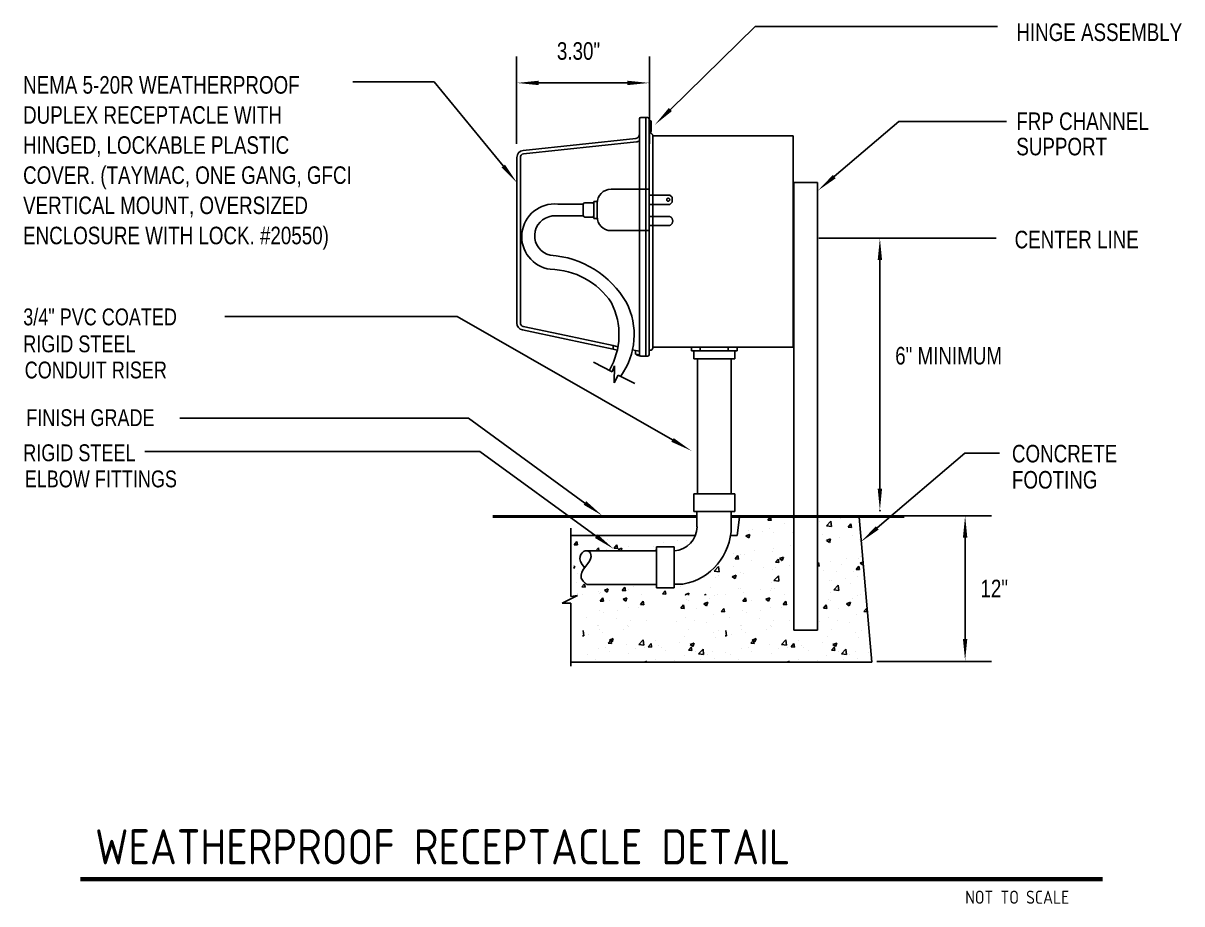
# Model space of a CAD drawing. Header units: inches. Extents: x 2456 to 9935, y -1030 to 123.
# Drawn here: x 6676 to 6748.7, y -313.5 to -258.2 of the extents above; entities that cross this region are included whole.
import ezdxf
from ezdxf.enums import TextEntityAlignment as Align

# ---------------------------------------------------------------- set-up
doc = ezdxf.new("R2010")
doc.units = ezdxf.units.IN
doc.header["$LTSCALE"] = 24
doc.header["$MEASUREMENT"] = 0
for name, pattern in [('CENTER', [2, 1.25, -0.25, 0.25, -0.25]), ('DASHED', [0.75, 0.5, -0.25]), ('DASHED2', [0.375, 0.25, -0.125])]:
    doc.linetypes.add(name, pattern=pattern)
for name, color, linetype in [('AR-SHTTEXT', 4, 'Continuous'), ('DIM', 6, 'Continuous'), ('EDETLDR', 15, 'Continuous'), ('EDETSYM', 5, 'Continuous'), ('EDETTEXT', 7, 'Continuous'), ('EGENBOLD', 2, 'Continuous'), ('EGENLDR', 15, 'Continuous'), ('ELTGTEXT', 7, 'Continuous'), ('EPWRTEXT', 7, 'Continuous')]:
    doc.layers.add(name, color=color, linetype=linetype)
doc.styles.add('ARCHITXT', font='architxt.shx', dxfattribs={"width": 0.8})
doc.styles.add('NOTES', font='HANDLETR', dxfattribs={"width": 0.8})

# ---------------------------------------------------------------- blocks, each defined once
blk = doc.blocks.new('ARROW')
blk.add_lwpolyline([(0, 0, 0, 0.2, 0), (-1, 0, 0, 0, 0)], format="xyseb")

msp = doc.modelspace()

# ---------------------------------------------------------------- linework, layer by layer
at = {"color": 15, "linetype": 'ByBlock'}
for p, q in [((6706.956, -265.78), (6706.956, -260.301)), ((6715.291, -265.78), (6715.291, -260.301)), ((6725.944, -271.701), (6737.069, -271.701)), ((6729.769, -273.079), (6729.769, -287.43)), ((6735.099, -285.207), (6737.288, -285.207)), ((6731.297, -289.132), (6736.777, -289.132)), ((6735.123, -290.51), (6735.123, -296.869)), ((6729.571, -298.29), (6736.777, -298.29))]:
    msp.add_line(p, q, dxfattribs=at)
for p, q in [((6710.943, -291.7), (6710.932, -291.85)), ((6710.992, -291.572), (6710.943, -291.7)), ((6711.067, -291.468), (6710.992, -291.572)), ((6711.16, -291.392), (6711.067, -291.468)), ((6711.261, -291.348), (6711.16, -291.392)), ((6711.36, -291.337), (6711.261, -291.348)), ((6711.451, -291.358), (6711.36, -291.337)), ((6711.529, -291.407), (6711.451, -291.358)), ((6711.589, -291.482), (6711.529, -291.407)), ((6711.624, -291.581), (6711.589, -291.482)), ((6711.602, -291.833), (6711.63, -291.699)), ((6711.63, -291.699), (6711.624, -291.581)), ((6710.932, -291.85), (6710.969, -292.018)), ((6710.969, -292.018), (6711.063, -292.201)), ((6711.056, -292.674), (6711.161, -292.489)), ((6711.063, -292.201), (6711.225, -292.395)), ((6711.161, -292.489), (6711.292, -292.312)), ((6711.292, -292.312), (6711.423, -292.142)), ((6711.423, -292.142), (6711.533, -291.982)), ((6711.533, -291.982), (6711.602, -291.833)), ((6711, -292.864), (6711.056, -292.674)), ((6711.015, -293.058), (6711, -292.864)), ((6711.127, -293.255), (6711.015, -293.058)), ((6711.357, -293.453), (6711.127, -293.255))]:
    msp.add_line(p, q)
at = {"layer": 'AR-SHTTEXT', "color": 5, "const_width": 0.276}
msp.add_lwpolyline([(6679.547, -311.966), (6743.756, -311.966)], dxfattribs=at)
at = {"layer": 'DEFPOINTS', "color": 0, "linetype": 'ByBlock'}
for p in [(6706.956, -266.331), (6715.291, -266.331)]:
    msp.add_point(p, dxfattribs=at)
at = {"layer": 'DIM', "color": 7}
for p, q in [((6724.371, -268.201), (6725.858, -268.201)), ((6724.371, -268.201), (6724.371, -289.22)), ((6725.858, -268.201), (6725.858, -289.22))]:
    msp.add_line(p, q, dxfattribs=at)
at = {"layer": 'DIM', "color": 7, "linetype": 'DASHED'}
for p, q in [((6724.371, -289.22), (6724.371, -296.329)), ((6725.858, -289.22), (6725.858, -296.329)), ((6724.371, -296.329), (6725.858, -296.329))]:
    msp.add_line(p, q, dxfattribs=at)
at = {"layer": 'EDETLDR'}
for p, q in [((6703.215, -276.616), (6688.64, -276.616)), ((6716.746, -284.376), (6703.215, -276.616)), ((6703.928, -283.01), (6685.797, -283.01)), ((6711.247, -288.337), (6703.928, -283.01)), ((6704.653, -285.108), (6683.606, -285.108)), ((6711.956, -290.422), (6704.653, -285.108))]:
    msp.add_line(p, q, dxfattribs=at)
at = {"layer": 'EDETSYM'}
for p, q in [((6715.513, -266.708), (6715.513, -265.281)), ((6724.333, -265.281), (6715.513, -265.281)), ((6724.333, -278.559), (6724.333, -265.281)), ((6715.513, -275.61), (6715.513, -266.703)), ((6715.513, -278.559), (6715.513, -275.626)), ((6724.333, -278.559), (6715.513, -278.559)), ((6717.942, -278.77), (6717.942, -278.559)), ((6720.801, -278.559), (6720.801, -278.77)), ((6718.091, -278.77), (6717.942, -278.77)), ((6718.08, -279.276), (6718.08, -278.77)), ((6718.08, -279.276), (6720.663, -279.276)), ((6718.313, -279.276), (6718.313, -287.764)), ((6720.43, -279.276), (6720.43, -287.675)), ((6720.801, -278.77), (6720.663, -278.77)), ((6720.663, -278.77), (6720.663, -279.276)), ((6718.08, -288.862), (6718.08, -287.764)), ((6718.08, -287.764), (6720.663, -287.764)), ((6720.43, -287.675), (6720.43, -287.764)), ((6720.663, -287.764), (6720.663, -288.862)), ((6718.08, -288.862), (6720.663, -288.862)), ((6718.283, -288.862), (6718.283, -289.827)), ((6720.434, -288.862), (6720.434, -289.827)), ((6711.357, -291.336), (6715.743, -291.336)), ((6715.743, -293.662), (6715.743, -291.089)), ((6715.743, -291.089), (6716.841, -291.089)), ((6716.841, -293.662), (6716.841, -291.089)), ((6711.357, -293.453), (6715.743, -293.453)), ((6716.841, -293.662), (6715.743, -293.662)), ((6716.841, -293.428), (6717.4, -293.428))]:
    msp.add_line(p, q, dxfattribs=at)
at = {"layer": 'EDETSYM', "color": 4}
for p, q in [((6718.493, -278.77), (6718.493, -278.559)), ((6720.25, -278.559), (6720.25, -278.77)), ((6720.653, -278.77), (6718.094, -278.77))]:
    msp.add_line(p, q, dxfattribs=at)
at = {"layer": 'EDETSYM', "color": 15}
for p, q in [((6711.784, -279.496), (6712.959, -280.103)), ((6712.959, -280.103), (6713.098, -279.712)), ((6713.098, -279.712), (6713.086, -280.785)), ((6713.086, -280.785), (6713.337, -280.299)), ((6713.337, -280.299), (6714.37, -280.832)), ((6710.367, -289.919), (6710.367, -294.202)), ((6710.778, -294.146), (6709.82, -294.627)), ((6709.82, -294.627), (6710.367, -294.627)), ((6710.367, -294.202), (6710.778, -294.146)), ((6710.367, -294.627), (6710.367, -298.591))]:
    msp.add_line(p, q, dxfattribs=at)
at = {"layer": 'EDETSYM'}
for centre, radius, start in [((6716.772, -289.827), 1.512, 273.35505), ((6716.78, -289.827), 3.654, 279.75957)]:
    msp.add_arc(centre, radius, start, 0, dxfattribs=at)
at = {"layer": 'EGENBOLD'}
for p, q in [((6705.457, -289.132), (6718.283, -289.132)), ((6705.457, -289.22), (6718.283, -289.22)), ((6720.434, -289.132), (6731.297, -289.132)), ((6720.434, -289.22), (6731.297, -289.22))]:
    msp.add_line(p, q, dxfattribs=at)
at = {"layer": 'EGENLDR', "color": 15}
for p, q in [((6726.906, -267.837), (6730.955, -264.38)), ((6729.604, -289.899), (6735.099, -285.207))]:
    msp.add_line(p, q, dxfattribs=at)
at = {"layer": 'ELTGTEXT', "color": 15}
for p, q in [((6716.609, -263.626), (6721.939, -258.4)), ((6721.939, -258.4), (6737.152, -258.4)), ((6708.334, -261.954), (6713.912, -261.954)), ((6713.32, -278.519), (6713.009, -278.453)), ((6713.277, -278.735), (6713.009, -278.678)), ((6714.422, -278.754), (6714.233, -278.713)), ((6714.732, -279.112), (6714.49, -279.06))]:
    msp.add_line(p, q, dxfattribs=at)
at = {"layer": 'ELTGTEXT'}
for p, q in [((6714.755, -264.128), (6715.183, -264.128)), ((6714.667, -264.216), (6714.667, -279.031)), ((6715.271, -264.216), (6715.271, -279.031)), ((6715.271, -264.311), (6715.315, -264.311)), ((6715.403, -264.4), (6715.403, -264.958)), ((6714.452, -265.437), (6707.364, -266.192)), ((6715.271, -265.047), (6715.315, -265.047)), ((6714.476, -265.656), (6707.388, -266.412)), ((6706.97, -266.631), (6706.97, -277.034)), ((6707.19, -266.631), (6707.19, -277.034)), ((6711.143, -269.565), (6711.143, -270.289)), ((6711.231, -269.477), (6711.719, -269.477)), ((6711.807, -269.565), (6711.807, -270.289)), ((6711.719, -270.378), (6711.231, -270.378)), ((6710.07, -278.051), (6707.319, -277.465)), ((6710.07, -277.826), (6707.365, -277.249)), ((6713.009, -278.453), (6710.07, -277.826)), ((6713.009, -278.678), (6710.07, -278.051)), ((6713.009, -278.453), (6713.009, -278.678)), ((6714.422, -278.754), (6714.422, -278.979)), ((6714.667, -278.806), (6714.422, -278.754)), ((6714.667, -279.031), (6714.422, -278.979)), ((6714.755, -279.12), (6715.183, -279.12))]:
    msp.add_line(p, q, dxfattribs=at)
at = {"layer": 'ELTGTEXT', "color": 15, "linetype": 'CENTER'}
msp.add_line((6715.061, -264.128), (6715.061, -279.12), dxfattribs=at)
at = {"layer": 'ELTGTEXT', "color": 3}
for p, q in [((6720.954, -289.22), (6720.813, -290.386)), ((6729.255, -298.328), (6728.474, -289.22)), ((6710.367, -290.386), (6718.176, -290.386)), ((6720.391, -290.386), (6720.813, -290.386)), ((6717.783, -298.325), (6710.367, -298.325)), ((6717.783, -298.325), (6719.854, -298.328)), ((6719.854, -298.328), (6729.255, -298.328))]:
    msp.add_line(p, q, dxfattribs=at)
at = {"layer": 'ELTGTEXT', "color": 3, "linetype": 'Continuous'}
for p, q in [((6721.356, -289.235), (6721.356, -289.235)), ((6722.722, -289.406), (6722.877, -289.22)), ((6722.722, -289.406), (6722.932, -289.424)), ((6722.933, -289.425), (6722.895, -289.22)), ((6722.93, -289.22), (6722.964, -289.226)), ((6722.964, -289.226), (6722.964, -289.22)), ((6724.321, -289.268), (6724.371, -289.249)), ((6724.321, -289.268), (6724.371, -289.302)), ((6725.957, -289.507), (6725.957, -289.507)), ((6726.416, -289.761), (6726.69, -289.475)), ((6726.729, -289.81), (6726.69, -289.475)), ((6727.294, -289.331), (6727.294, -289.331)), ((6721.357, -290.406), (6721.604, -290.312)), ((6721.51, -290.092), (6721.51, -290.092)), ((6721.533, -290.525), (6721.604, -290.312)), ((6721.741, -289.983), (6721.741, -289.983)), ((6722.41, -290.139), (6722.41, -290.139)), ((6722.846, -289.916), (6722.846, -289.916)), ((6723.095, -290.184), (6723.095, -290.184)), ((6723.798, -289.63), (6723.798, -289.63)), ((6724.293, -290.219), (6724.293, -290.219)), ((6726.176, -290.298), (6726.176, -290.298)), ((6726.416, -289.761), (6726.729, -289.81)), ((6726.739, -289.671), (6726.739, -289.671)), ((6727.783, -289.849), (6727.953, -289.646)), ((6727.783, -289.849), (6727.993, -289.867)), ((6727.994, -289.867), (6727.953, -289.646)), ((6710.559, -290.953), (6710.729, -290.75)), ((6710.559, -290.953), (6710.77, -290.971)), ((6710.608, -290.974), (6710.608, -290.974)), ((6710.77, -290.971), (6710.729, -290.75)), ((6712.286, -290.487), (6712.286, -290.487)), ((6712.665, -290.621), (6712.665, -290.621)), ((6713.089, -291.174), (6713.259, -290.971)), ((6713.3, -291.193), (6713.259, -290.972)), ((6715.568, -291.042), (6715.568, -291.042)), ((6716.179, -290.794), (6716.179, -290.794)), ((6717.062, -290.678), (6717.062, -290.678)), ((6717.626, -290.689), (6717.626, -290.689)), ((6717.669, -290.922), (6717.669, -290.922)), ((6721.313, -290.409), (6721.313, -290.409)), ((6721.357, -290.406), (6721.533, -290.525)), ((6724.146, -291.014), (6724.146, -291.014)), ((6726.365, -290.722), (6726.365, -290.722)), ((6726.427, -290.689), (6726.674, -290.594)), ((6726.427, -290.689), (6726.603, -290.807)), ((6726.603, -290.807), (6726.674, -290.594)), ((6726.696, -290.845), (6726.696, -290.845)), ((6727.203, -290.511), (6727.203, -290.511)), ((6728.059, -290.378), (6728.059, -290.378)), ((6728.478, -290.619), (6728.478, -290.619)), ((6711.928, -291.336), (6712.097, -291.16)), ((6712.118, -291.336), (6712.097, -291.16)), ((6712.615, -291.263), (6712.615, -291.263)), ((6713.089, -291.174), (6713.3, -291.193)), ((6713.323, -291.262), (6713.57, -291.167)), ((6713.323, -291.262), (6713.433, -291.336)), ((6713.513, -291.336), (6713.57, -291.167)), ((6713.951, -291.087), (6713.951, -291.087)), ((6715.669, -291.336), (6715.743, -291.248)), ((6720.582, -291.484), (6720.582, -291.484)), ((6720.681, -291.838), (6720.851, -291.636)), ((6720.892, -291.857), (6720.851, -291.636)), ((6721.03, -291.571), (6721.03, -291.571)), ((6721.27, -291.584), (6721.27, -291.584)), ((6721.918, -291.308), (6721.918, -291.308)), ((6723.052, -291.358), (6723.052, -291.358)), ((6723.088, -291.217), (6723.088, -291.217)), ((6723.463, -291.827), (6723.71, -291.732)), ((6723.639, -291.945), (6723.71, -291.732)), ((6728.435, -291.794), (6728.435, -291.794)), ((6728.549, -291.704), (6728.549, -291.704)), ((6710.557, -292.45), (6710.605, -292.305)), ((6710.557, -292.323), (6710.605, -292.305)), ((6719.353, -292.614), (6719.628, -292.327)), ((6719.667, -292.663), (6719.628, -292.328)), ((6719.839, -291.862), (6719.839, -291.862)), ((6720.583, -292.336), (6720.583, -292.336)), ((6720.681, -291.838), (6720.892, -291.857)), ((6721.722, -291.942), (6721.722, -291.942)), ((6722.466, -292.416), (6722.466, -292.416)), ((6723.211, -292.06), (6723.381, -291.857)), ((6723.211, -292.06), (6723.422, -292.078)), ((6723.218, -292.406), (6723.218, -292.406)), ((6723.422, -292.078), (6723.381, -291.857)), ((6723.463, -291.827), (6723.638, -291.945)), ((6723.606, -292.022), (6723.606, -292.022)), ((6724.101, -292.29), (6724.101, -292.29)), ((6724.35, -292.495), (6724.35, -292.495)), ((6725.858, -292.142), (6725.912, -292.078)), ((6725.858, -292.291), (6725.952, -292.3)), ((6725.953, -292.3), (6725.912, -292.079)), ((6726.653, -292.019), (6726.653, -292.019)), ((6727.372, -292.181), (6727.372, -292.181)), ((6727.665, -291.82), (6727.665, -291.82)), ((6728.272, -292.503), (6728.442, -292.3)), ((6728.272, -292.503), (6728.483, -292.521)), ((6728.483, -292.521), (6728.442, -292.3)), ((6728.533, -292.109), (6728.716, -292.039)), ((6728.533, -292.109), (6728.709, -292.228)), ((6728.709, -292.228), (6728.727, -292.172)), ((6710.804, -292.771), (6710.804, -292.771)), ((6718.77, -292.991), (6718.77, -292.991)), ((6719.353, -292.614), (6719.667, -292.662)), ((6719.416, -293.007), (6719.416, -293.007)), ((6719.654, -292.875), (6719.654, -292.875)), ((6720.499, -292.965), (6720.746, -292.87)), ((6720.499, -292.965), (6720.674, -293.083)), ((6720.674, -293.083), (6720.746, -292.87)), ((6720.99, -292.699), (6720.99, -292.699)), ((6721.227, -292.758), (6721.227, -292.758)), ((6723.009, -292.532), (6723.009, -292.532)), ((6723.118, -293.198), (6723.393, -292.911)), ((6723.118, -293.198), (6723.432, -293.246)), ((6723.432, -293.247), (6723.393, -292.911)), ((6726.233, -292.575), (6726.233, -292.575)), ((6726.61, -293.194), (6726.61, -293.194)), ((6726.737, -293.212), (6726.737, -293.212)), ((6727.057, -292.616), (6727.057, -292.616)), ((6727.621, -293.096), (6727.621, -293.096)), ((6728.116, -292.655), (6728.116, -292.655)), ((6728.392, -292.968), (6728.392, -292.968)), ((6710.743, -293.336), (6710.743, -293.336)), ((6711.048, -293.607), (6711.218, -293.404)), ((6711.048, -293.607), (6711.259, -293.625)), ((6711.259, -293.625), (6711.218, -293.404)), ((6712.095, -293.87), (6712.095, -293.87)), ((6712.219, -293.933), (6712.219, -293.933)), ((6712.464, -293.82), (6712.711, -293.725)), ((6712.464, -293.82), (6712.64, -293.938)), ((6712.64, -293.938), (6712.711, -293.725)), ((6713.579, -293.828), (6713.749, -293.625)), ((6713.579, -293.828), (6713.79, -293.846)), ((6713.79, -293.846), (6713.749, -293.625)), ((6713.99, -293.745), (6713.99, -293.745)), ((6714.323, -293.577), (6714.323, -293.577)), ((6715.206, -293.461), (6715.206, -293.461)), ((6715.371, -293.497), (6715.371, -293.497)), ((6716.109, -294.049), (6716.279, -293.847)), ((6716.32, -294.068), (6716.279, -293.847)), ((6717.254, -293.576), (6717.254, -293.576)), ((6717.706, -293.974), (6717.706, -293.974)), ((6719.137, -293.656), (6719.137, -293.656)), ((6720.885, -293.676), (6720.885, -293.676)), ((6721.021, -293.735), (6721.021, -293.735)), ((6721.184, -293.933), (6721.184, -293.933)), ((6722.29, -293.797), (6722.29, -293.797)), ((6722.904, -293.815), (6722.904, -293.815)), ((6722.942, -293.322), (6722.942, -293.322)), ((6722.966, -293.707), (6722.966, -293.707)), ((6723.173, -293.681), (6723.173, -293.681)), ((6726.671, -293.974), (6726.671, -293.974)), ((6726.883, -293.782), (6727.158, -293.495)), ((6726.883, -293.782), (6727.197, -293.83)), ((6727.197, -293.83), (6727.158, -293.495)), ((6727.903, -293.391), (6727.903, -293.391)), ((6710.759, -294.046), (6710.759, -294.046)), ((6711.097, -294.091), (6711.097, -294.091)), ((6712.158, -294.01), (6712.158, -294.01)), ((6712.205, -294.492), (6712.375, -294.289)), ((6712.205, -294.492), (6712.416, -294.511)), ((6712.416, -294.511), (6712.375, -294.29)), ((6712.765, -294.45), (6712.765, -294.45)), ((6713.64, -294.385), (6713.887, -294.29)), ((6713.64, -294.385), (6713.815, -294.503)), ((6713.815, -294.504), (6713.887, -294.29)), ((6714.736, -294.713), (6714.906, -294.511)), ((6714.823, -294.097), (6714.823, -294.097)), ((6714.947, -294.732), (6714.906, -294.511)), ((6716.109, -294.049), (6716.32, -294.068)), ((6717.534, -294.103), (6717.781, -294.008)), ((6717.534, -294.103), (6717.565, -294.123)), ((6717.602, -294.368), (6717.602, -294.368)), ((6717.727, -294.487), (6717.727, -294.487)), ((6717.743, -294.123), (6717.781, -294.008)), ((6718.71, -294.668), (6718.957, -294.573)), ((6718.71, -294.668), (6718.885, -294.786)), ((6718.763, -294.123), (6718.81, -294.068)), ((6718.82, -294.123), (6718.81, -294.068)), ((6718.827, -294.029), (6718.827, -294.029)), ((6718.885, -294.786), (6718.957, -294.573)), ((6719.064, -294.311), (6719.064, -294.311)), ((6719.384, -294.143), (6719.384, -294.143)), ((6719.589, -294.054), (6719.589, -294.054)), ((6720.062, -294.091), (6720.062, -294.091)), ((6721.17, -294.492), (6721.34, -294.289)), ((6721.17, -294.492), (6721.381, -294.511)), ((6721.381, -294.511), (6721.34, -294.29)), ((6721.73, -294.45), (6721.73, -294.45)), ((6722.605, -294.385), (6722.852, -294.29)), ((6722.605, -294.385), (6722.78, -294.503)), ((6722.78, -294.504), (6722.852, -294.29)), ((6723.701, -294.713), (6723.871, -294.511)), ((6723.788, -294.097), (6723.788, -294.097)), ((6723.912, -294.732), (6723.871, -294.511)), ((6726.567, -294.368), (6726.567, -294.368)), ((6726.692, -294.487), (6726.692, -294.487)), ((6727.675, -294.668), (6727.922, -294.573)), ((6727.675, -294.668), (6727.85, -294.786)), ((6727.85, -294.786), (6727.922, -294.573)), ((6728.029, -294.311), (6728.029, -294.311)), ((6728.349, -294.143), (6728.349, -294.143)), ((6728.554, -294.054), (6728.554, -294.054)), ((6712.176, -295.107), (6712.176, -295.107)), ((6712.397, -295.189), (6712.397, -295.189)), ((6713.28, -295.073), (6713.28, -295.073)), ((6713.959, -294.881), (6713.959, -294.881)), ((6714.616, -294.897), (6714.616, -294.897)), ((6714.736, -294.713), (6714.946, -294.732)), ((6717.266, -294.935), (6717.436, -294.732)), ((6717.266, -294.935), (6717.477, -294.953)), ((6717.477, -294.953), (6717.436, -294.732)), ((6718.228, -294.979), (6718.228, -294.979)), ((6719.341, -295.317), (6719.341, -295.317)), ((6719.797, -295.156), (6719.967, -294.954)), ((6719.797, -295.156), (6720.007, -295.175)), ((6720.008, -295.175), (6719.967, -294.954)), ((6721.142, -295.107), (6721.142, -295.107)), ((6721.362, -295.189), (6721.362, -295.189)), ((6722.245, -295.073), (6722.245, -295.073)), ((6722.924, -294.881), (6722.924, -294.881)), ((6723.581, -294.897), (6723.581, -294.897)), ((6723.701, -294.713), (6723.912, -294.732)), ((6726.231, -294.935), (6726.401, -294.732)), ((6726.231, -294.935), (6726.442, -294.953)), ((6726.442, -294.953), (6726.401, -294.732)), ((6727.193, -294.979), (6727.193, -294.979)), ((6728.306, -295.317), (6728.306, -295.317)), ((6728.762, -295.156), (6728.932, -294.954)), ((6728.762, -295.156), (6728.972, -295.175)), ((6728.973, -295.175), (6728.932, -294.954)), ((6711.369, -295.538), (6711.369, -295.538)), ((6712.055, -296.038), (6712.055, -296.038)), ((6712.112, -296.012), (6712.112, -296.012)), ((6713.252, -295.618), (6713.252, -295.618)), ((6713.916, -296.056), (6713.916, -296.056)), ((6713.996, -296.092), (6713.996, -296.092)), ((6714.113, -295.685), (6714.113, -295.685)), ((6715.135, -295.697), (6715.135, -295.697)), ((6717.018, -295.777), (6717.018, -295.777)), ((6717.559, -295.543), (6717.559, -295.543)), ((6718.135, -295.703), (6718.135, -295.703)), ((6718.902, -295.856), (6718.902, -295.856)), ((6720.334, -295.538), (6720.334, -295.538)), ((6721.02, -296.038), (6721.02, -296.038)), ((6721.077, -296.012), (6721.077, -296.012)), ((6722.217, -295.618), (6722.217, -295.618)), ((6722.881, -296.056), (6722.881, -296.056)), ((6722.961, -296.092), (6722.961, -296.092)), ((6723.078, -295.685), (6723.078, -295.685)), ((6724.1, -295.697), (6724.1, -295.697)), ((6725.984, -295.777), (6725.984, -295.777)), ((6726.524, -295.543), (6726.524, -295.543)), ((6727.1, -295.703), (6727.1, -295.703)), ((6727.867, -295.856), (6727.867, -295.856)), ((6711.089, -296.671), (6711.169, -296.683)), ((6711.128, -296.351), (6711.13, -296.348)), ((6711.169, -296.683), (6711.13, -296.348)), ((6711.469, -296.58), (6711.469, -296.58)), ((6712.134, -296.282), (6712.134, -296.282)), ((6712.352, -296.464), (6712.352, -296.464)), ((6712.781, -296.943), (6713.028, -296.849)), ((6712.957, -297.062), (6713.028, -296.849)), ((6713.688, -296.288), (6713.688, -296.288)), ((6717.517, -296.717), (6717.517, -296.717)), ((6717.762, -296.251), (6717.762, -296.251)), ((6719.299, -296.491), (6719.299, -296.491)), ((6719.435, -296.801), (6719.435, -296.801)), ((6719.646, -296.33), (6719.646, -296.33)), ((6720.054, -296.671), (6720.134, -296.683)), ((6720.093, -296.351), (6720.095, -296.348)), ((6720.134, -296.683), (6720.096, -296.348)), ((6720.139, -296.73), (6720.139, -296.73)), ((6720.434, -296.58), (6720.434, -296.58)), ((6721.099, -296.282), (6721.099, -296.282)), ((6721.317, -296.464), (6721.317, -296.464)), ((6721.746, -296.943), (6721.993, -296.849)), ((6721.922, -297.062), (6721.993, -296.849)), ((6722.653, -296.288), (6722.653, -296.288)), ((6726.482, -296.717), (6726.482, -296.717)), ((6726.727, -296.251), (6726.727, -296.251)), ((6728.264, -296.491), (6728.264, -296.491)), ((6728.4, -296.801), (6728.4, -296.801)), ((6728.611, -296.33), (6728.611, -296.33)), ((6729.104, -296.73), (6729.104, -296.73)), ((6712.091, -297.456), (6712.091, -297.456)), ((6712.55, -297.411), (6712.55, -297.411)), ((6712.695, -297.146), (6712.865, -296.943)), ((6712.695, -297.146), (6712.905, -297.164)), ((6712.781, -296.943), (6712.957, -297.062)), ((6712.906, -297.164), (6712.865, -296.943)), ((6713.873, -297.23), (6713.873, -297.23)), ((6714.433, -297.491), (6714.433, -297.491)), ((6714.621, -297.218), (6714.896, -296.932)), ((6714.621, -297.218), (6714.935, -297.267)), ((6714.935, -297.267), (6714.896, -296.932)), ((6714.988, -297.386), (6714.988, -297.386)), ((6715.225, -297.367), (6715.395, -297.165)), ((6715.225, -297.367), (6715.436, -297.386)), ((6715.436, -297.386), (6715.395, -297.165)), ((6715.705, -296.966), (6715.705, -296.966)), ((6715.871, -297.27), (6715.871, -297.27)), ((6716.024, -297.437), (6716.024, -297.437)), ((6716.317, -297.57), (6716.317, -297.57)), ((6717.207, -297.094), (6717.207, -297.094)), ((6717.756, -297.589), (6717.926, -297.386)), ((6717.756, -297.589), (6717.966, -297.607)), ((6717.851, -297.226), (6718.098, -297.131)), ((6717.851, -297.226), (6718.027, -297.344)), ((6717.967, -297.607), (6717.926, -297.386)), ((6718.027, -297.344), (6718.098, -297.131)), ((6718.082, -297.084), (6718.082, -297.084)), ((6718.386, -297.802), (6718.661, -297.516)), ((6718.7, -297.851), (6718.661, -297.516)), ((6721.056, -297.456), (6721.056, -297.456)), ((6721.515, -297.411), (6721.515, -297.411)), ((6721.66, -297.146), (6721.83, -296.943)), ((6721.66, -297.146), (6721.871, -297.164)), ((6721.746, -296.943), (6721.922, -297.062)), ((6721.871, -297.164), (6721.83, -296.943)), ((6722.838, -297.23), (6722.838, -297.23)), ((6723.398, -297.491), (6723.398, -297.491)), ((6723.586, -297.218), (6723.861, -296.932)), ((6723.586, -297.218), (6723.9, -297.267)), ((6723.9, -297.267), (6723.861, -296.932)), ((6723.953, -297.386), (6723.953, -297.386)), ((6724.19, -297.367), (6724.36, -297.165)), ((6724.19, -297.367), (6724.401, -297.386)), ((6724.401, -297.386), (6724.36, -297.165)), ((6724.67, -296.966), (6724.67, -296.966)), ((6724.836, -297.27), (6724.836, -297.27)), ((6724.989, -297.437), (6724.989, -297.437)), ((6725.282, -297.57), (6725.282, -297.57)), ((6726.172, -297.094), (6726.172, -297.094)), ((6726.721, -297.589), (6726.891, -297.386)), ((6726.721, -297.589), (6726.932, -297.607)), ((6726.816, -297.226), (6727.063, -297.131)), ((6726.816, -297.226), (6726.992, -297.344)), ((6726.932, -297.607), (6726.891, -297.386)), ((6726.992, -297.344), (6727.063, -297.131)), ((6727.047, -297.084), (6727.047, -297.084)), ((6727.351, -297.802), (6727.626, -297.516)), ((6727.665, -297.851), (6727.626, -297.516)), ((6711.424, -297.856), (6711.424, -297.856)), ((6711.909, -298.143), (6711.909, -298.143)), ((6712.76, -297.68), (6712.76, -297.68)), ((6713.967, -297.79), (6713.967, -297.79)), ((6714.98, -298.328), (6715.134, -298.269)), ((6715.114, -298.328), (6715.134, -298.269)), ((6715.662, -298.14), (6715.662, -298.14)), ((6716.87, -298.211), (6716.87, -298.211)), ((6717.474, -297.892), (6717.474, -297.892)), ((6718.2, -297.65), (6718.2, -297.65)), ((6718.386, -297.802), (6718.7, -297.851)), ((6718.507, -298.192), (6718.507, -298.192)), ((6718.927, -297.858), (6718.927, -297.858)), ((6719.256, -297.666), (6719.256, -297.666)), ((6719.391, -298.076), (6719.391, -298.076)), ((6720.083, -297.729), (6720.083, -297.729)), ((6720.389, -297.856), (6720.389, -297.856)), ((6720.874, -298.143), (6720.874, -298.143)), ((6721.725, -297.68), (6721.725, -297.68)), ((6722.932, -297.79), (6722.932, -297.79)), ((6723.945, -298.328), (6724.099, -298.269)), ((6724.079, -298.328), (6724.099, -298.269)), ((6724.627, -298.14), (6724.627, -298.14)), ((6725.835, -298.211), (6725.835, -298.211)), ((6726.439, -297.892), (6726.439, -297.892)), ((6727.165, -297.65), (6727.165, -297.65)), ((6727.351, -297.802), (6727.665, -297.851)), ((6727.472, -298.192), (6727.472, -298.192)), ((6727.892, -297.858), (6727.892, -297.858)), ((6728.221, -297.666), (6728.221, -297.666)), ((6728.356, -298.076), (6728.356, -298.076)), ((6729.048, -297.729), (6729.048, -297.729))]:
    msp.add_line(p, q, dxfattribs=at)
at = {"layer": 'ELTGTEXT', "color": 15}
for points in [[(6706.956, -261.954, 0, 0.276, 0), (6708.334, -261.954, 0, 0, 0)], [(6715.291, -261.954, 0, 0.276, 0), (6713.912, -261.954, 0, 0, 0)], [(6715.625, -264.591, 0, 0.276, 0), (6716.609, -263.626, 0, 0, 0)], [(6729.769, -271.701, 0, 0.276, 0), (6729.769, -273.079, 0, 0, 0)], [(6729.769, -288.808, 0, 0.276, 0), (6729.769, -287.43, 0, 0, 0)], [(6735.123, -289.132, 0, 0.276, 0), (6735.123, -290.51, 0, 0, 0)], [(6735.123, -298.247, 0, 0.276, 0), (6735.123, -296.869, 0, 0, 0)]]:
    msp.add_lwpolyline(points, format="xyseb", dxfattribs=at)
at = {"layer": 'ELTGTEXT'}
for centre, radius, start, end in [((6714.755, -264.216), 0.0882, 90, 180), ((6715.183, -264.216), 0.0882, 0, 90), ((6715.315, -264.4), 0.0882, 0, 90), ((6714.42, -265.19), 0.249, 277.36867, 7.19336), ((6714.42, -265.19), 0.469, 277.36867, 301.73177), ((6715.264, -265.326), 0.254, 10.38401, 88.30179), ((6715.315, -264.958), 0.0882, 270, 0), ((6707.411, -266.631), 0.441, 96.08235, 180), ((6707.411, -266.631), 0.221, 96.08235, 180), ((6709.342, -271.613), 2.064, 84.66229, 262.4349), ((6711.231, -269.565), 0.0882, 90, 180), ((6711.719, -269.565), 0.0882, 0, 90), ((6709.342, -271.551), 1.25, 97.02533, 257.44419), ((6711.231, -270.289), 0.0882, 180, 270), ((6711.719, -270.289), 0.0882, 270, 0), ((6708.679, -278.73), 5.972, 30.06076, 86.24675), ((6708.995, -278.352), 4.694, 33.60029, 89.08572), ((6708.952, -277.762), 4.434, 329.69562, 26.9233), ((6709.902, -277.762), 4.434, 324.02613, 27.15123), ((6707.411, -277.034), 0.441, 180, 257.9664), ((6707.411, -277.034), 0.221, 180, 257.9664), ((6715.343, -278.571), 0.171, 245.15317, 4.11827), ((6714.755, -279.031), 0.0882, 180, 270), ((6715.183, -279.031), 0.0882, 270, 0)]:
    msp.add_arc(centre, radius, start, end, dxfattribs=at)
at = {"layer": 'ELTGTEXT', "color": 15}
for p in [(6715.291, -261.954), (6729.769, -288.808)]:
    msp.add_point(p, dxfattribs=at)
at = {"layer": 'EPWRTEXT', "color": 15}
for p, q in [((6701.784, -261.883), (6696.666, -261.883)), ((6706.115, -267.166), (6701.784, -261.883)), ((6730.955, -264.38), (6737.722, -264.38))]:
    msp.add_line(p, q, dxfattribs=at)
at = {"layer": 'EPWRTEXT', "color": 4}
for p, q in [((6712.89, -268.63), (6715.274, -268.63)), ((6715.274, -268.63), (6715.274, -271.231)), ((6711.135, -269.558), (6709.534, -269.558)), ((6711.807, -269.397), (6711.807, -270.465)), ((6712.007, -269.397), (6711.807, -269.397)), ((6712.008, -270.349), (6712.008, -269.512)), ((6711.141, -270.31), (6709.189, -270.31)), ((6711.807, -270.465), (6712.007, -270.465)), ((6715.274, -271.231), (6712.89, -271.231))]:
    msp.add_line(p, q, dxfattribs=at)
at = {"layer": 'EPWRTEXT', "color": 4, "linetype": 'DASHED2'}
for p, q in [((6715.274, -269.009), (6716.571, -269.009)), ((6716.571, -269.009), (6716.73, -269.136)), ((6716.73, -269.136), (6716.73, -269.439)), ((6715.274, -269.586), (6716.568, -269.586)), ((6716.73, -269.439), (6716.568, -269.586)), ((6715.274, -270.334), (6716.554, -270.334)), ((6715.274, -270.91), (6716.554, -270.91))]:
    msp.add_line(p, q, dxfattribs=at)
msp.add_circle((6716.476, -269.288), 0.0934, dxfattribs=at)
at = {"layer": 'EPWRTEXT', "color": 4}
for centre, start, end in [((6712.89, -269.512), 90, 180), ((6712.89, -270.349), 180, 270)]:
    msp.add_arc(centre, 0.882, start, end, dxfattribs=at)
at = {"layer": 'EPWRTEXT', "color": 4, "linetype": 'DASHED2'}
msp.add_arc((6716.451, -270.622), 0.306, 289.71915, 70.28085, dxfattribs=at)

# ---------------------------------------------------------------- block references
at = {"layer": 'EDETLDR', "color": 15, "xscale": 1.378125, "yscale": 1.378125, "zscale": 1.378125, "rotation": 309.3457998567137}
msp.add_blockref('ARROW', (6706.989, -268.232), dxfattribs=at)
at = {"layer": 'EDETLDR', "xscale": 1.378125, "yscale": 1.378125, "zscale": 1.378125}
for p, rotation in [((6717.942, -285.062), 330.1654366154406), ((6712.361, -289.148), 323.9540333621489), ((6713.07, -291.233), 323.9540333621489)]:
    msp.add_blockref('ARROW', p, dxfattribs=dict(at, rotation=rotation))
at = {"layer": 'EGENLDR', "color": 15, "xscale": 1.378125, "yscale": 1.378125, "zscale": 1.378125, "rotation": 220.4921582787324}
for p in [(6725.858, -268.732), (6728.556, -290.794)]:
    msp.add_blockref('ARROW', p, dxfattribs=at)

# ---------------------------------------------------------------- texts
at = {"color": 7, "linetype": 'ByBlock', "style": 'NOTES', "width": 0.8}
for s, p in [('3.30"', (6709.485, -260.498)), ('6" MINIMUM', (6730.731, -279.635)), ('12"', (6736.085, -294.258))]:
    msp.add_text(s, height=1.1025, dxfattribs=at).set_placement(p)
at = {"layer": 'AR-SHTTEXT', "color": 7, "style": 'ARCHITXT'}
msp.add_text('WEATHERPROOF RECEPTACLE DETAIL', height=2.205, dxfattribs=at).set_placement((6680.483, -311.033))
at = {"layer": 'AR-SHTTEXT', "style": 'ARCHITXT'}
msp.add_text('NOT TO SCALE', height=0.82688, dxfattribs=at).set_placement((6741.659, -313.509), align=Align.RIGHT)
at = {"layer": 'EDETTEXT', "style": 'NOTES', "width": 0.8}
for s, p in [('3/4" PVC COATED', (6675.97, -277.177)), ('RIGID STEEL', (6675.97, -278.87)), ('CONDUIT RISER', (6676.061, -280.512)), ('FINISH GRADE', (6676.163, -283.509)), ('RIGID STEEL', (6675.97, -285.71)), ('ELBOW FITTINGS', (6676.061, -287.352))]:
    msp.add_text(s, height=1.0584, dxfattribs=at).set_placement(p)
at = {"layer": 'EPWRTEXT', "style": 'NOTES', "width": 0.8}
for s, p in [('HINGE ASSEMBLY', (6738.337, -259.319)), ('NEMA 5-20R WEATHERPROOF', (6675.96, -262.626)), ('DUPLEX RECEPTACLE WITH', (6675.96, -264.516)), ('FRP CHANNEL ', (6738.337, -264.911)), ('HINGED, LOCKABLE PLASTIC', (6675.96, -266.406)), ('SUPPORT', (6738.337, -266.501)), ('COVER. (TAYMAC, ONE GANG, GFCI', (6675.96, -268.296)), ('VERTICAL MOUNT, OVERSIZED', (6675.96, -270.191)), ('ENCLOSURE WITH LOCK. #20550)', (6675.96, -272.086)), ('CENTER LINE', (6738.231, -272.341)), ('CONCRETE ', (6738.062, -285.787)), ('FOOTING', (6738.062, -287.429))]:
    msp.add_text(s, height=1.1025, dxfattribs=at).set_placement(p)

doc.saveas('drawing.dxf')
